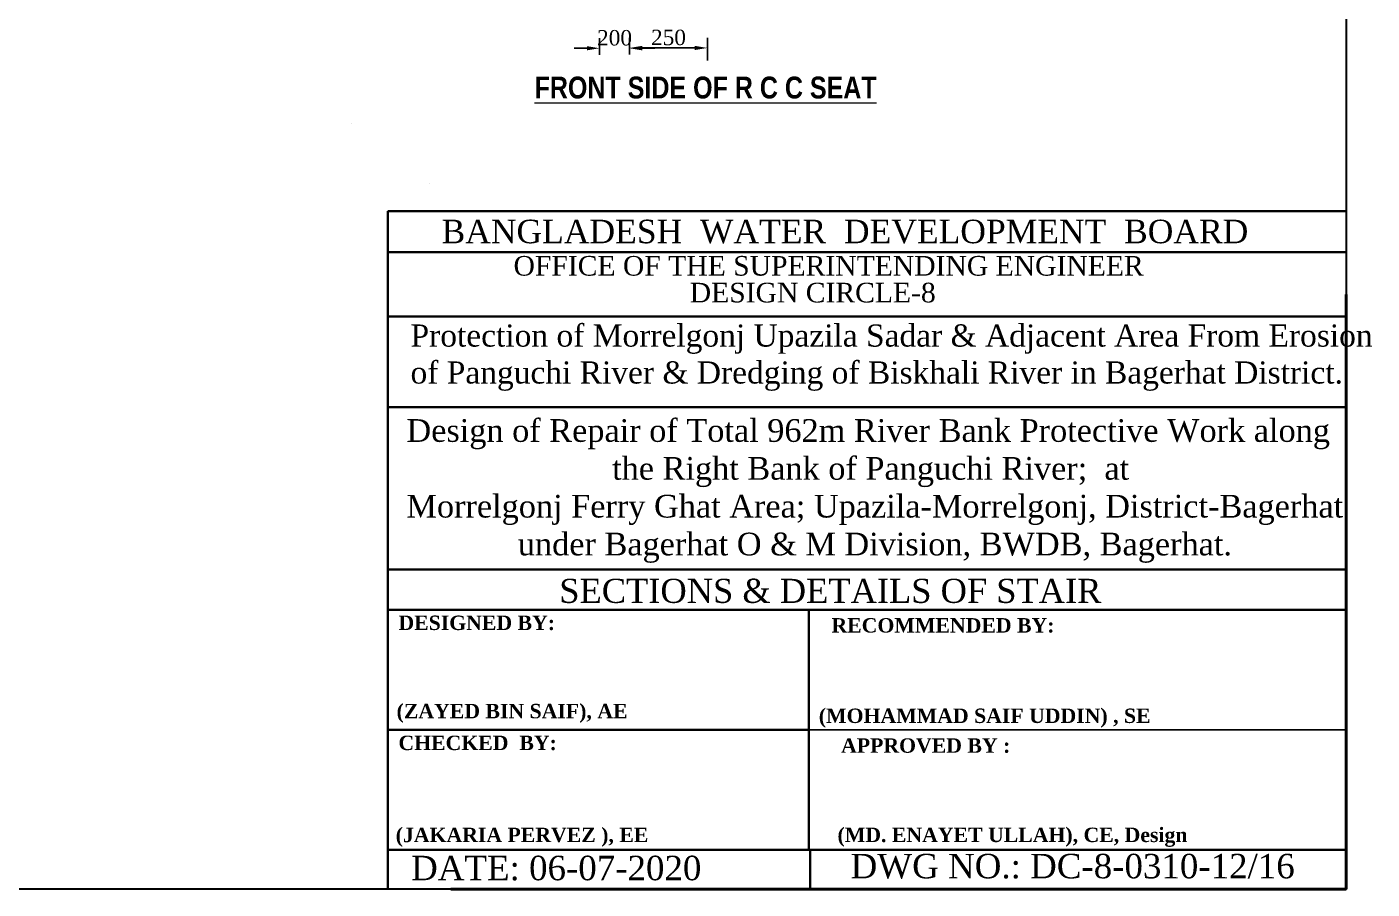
# Model space of a CAD drawing. Header units: metres. Extents: x -2434 to 11656, y -15288 to 8109.
# Drawn here: x 2378.8 to 2426.72, y -13535.65 to -13504.94 of the extents above; entities that cross this region are included whole.
import ezdxf
from ezdxf.enums import TextEntityAlignment as Align

# ---------------------------------------------------------------- set-up
doc = ezdxf.new("R2010")
doc.units = ezdxf.units.M
doc.layers.add('Layer1', color=7, linetype='Continuous', lineweight=13)
doc.layers.add('LINE', color=7, linetype='Continuous')
doc.styles.add('Kazi_T_H', font='timesbd.ttf')
doc.styles.get("Standard").update_dxf_attribs({"font": 'times.ttf'})
doc.styles.add('TIMES', font='ARIALN.TTF')
doc.dimstyles.get("Standard").update_dxf_attribs({"dimtxt": 0.5, "dimasz": 0.4075, "dimexe": 0.364, "dimexo": 0.219, "dimgap": 0.09, "dimtad": 0, "dimdec": 0, "dimlfac": 1000, "dimzin": 0, "dimdsep": 46, "dimtxsty": 'Standard', "dimcen": 0.09, "dimadec": 0, "dimazin": 0, "dimtfac": 1, "dimtdec": 0, "dimtofl": 0, "dimtmove": 0, "dimatfit": 3, "dimfxl": 1, "dimtolj": 1, "dimtzin": 0, "dimarcsym": 0})

# ---------------------------------------------------------------- blocks, each defined once
blk = doc.blocks.new('*D706')
at = {"layer": 'Defpoints', "color": 0, "lineweight": -3}
for p in [(2403.039, -13505.693), (2400.266, -13506.149), (2403.039, -13506.363)]:
    blk.add_point(p, dxfattribs=at)
at = {"layer": 'Layer1', "color": 0, "lineweight": -2}
for p, q in [((2400.266, -13505.93), (2400.266, -13505.329)), ((2403.039, -13506.144), (2403.039, -13505.329))]:
    blk.add_line(p, q, dxfattribs=at)
at = {"layer": 'Layer1', "color": 7, "lineweight": -2}
blk.add_line((2400.716, -13505.693), (2402.589, -13505.693), dxfattribs=at)
at = {"layer": 'Layer1', "color": 7, "lineweight": -3}
for points in [[(2400.716, -13505.618), (2400.716, -13505.768), (2400.266, -13505.693)], [(2402.589, -13505.618), (2402.589, -13505.768), (2403.039, -13505.693)]]:
    blk.add_solid(points, dxfattribs=at)
at = {"layer": 'Layer1', "color": 0, "lineweight": 13, "insert": (2401.652, -13505.323), "char_height": 0.55, "attachment_point": 5}
blk.add_mtext('\\A1;250', dxfattribs=at)
blk = doc.blocks.new('*D707')
at = {"layer": 'Defpoints', "color": 0, "lineweight": -3}
for p in [(2400.266, -13505.704), (2399.197, -13506.154), (2400.266, -13506.149)]:
    blk.add_point(p, dxfattribs=at)
at = {"layer": 'Layer1', "color": 7, "lineweight": -2}
for p, q in [((2398.747, -13505.704), (2398.297, -13505.704)), ((2400.716, -13505.704), (2401.166, -13505.704))]:
    blk.add_line(p, q, dxfattribs=at)
at = {"layer": 'Layer1', "color": 0, "lineweight": -2}
for p, q in [((2399.197, -13505.935), (2399.197, -13505.34)), ((2400.266, -13505.93), (2400.266, -13505.34))]:
    blk.add_line(p, q, dxfattribs=at)
at = {"layer": 'Layer1', "color": 7, "lineweight": -3}
for points in [[(2398.747, -13505.629), (2398.747, -13505.779), (2399.197, -13505.704)], [(2400.716, -13505.629), (2400.716, -13505.779), (2400.266, -13505.704)]]:
    blk.add_solid(points, dxfattribs=at)
at = {"layer": 'Layer1', "color": 0, "lineweight": 13, "insert": (2399.731, -13505.335), "char_height": 0.55, "attachment_point": 5}
blk.add_mtext('\\A1;200', dxfattribs=at)
blk = doc.blocks.new('*D744')
at = {"layer": 'Defpoints', "color": 0, "lineweight": -3}
for p in [(2403.039, -13505.693), (2400.266, -13506.149), (2403.039, -13506.363)]:
    blk.add_point(p, dxfattribs=at)
at = {"layer": 'Layer1', "color": 0, "lineweight": -2}
for p, q in [((2400.266, -13505.93), (2400.266, -13505.329)), ((2403.039, -13506.144), (2403.039, -13505.329))]:
    blk.add_line(p, q, dxfattribs=at)
at = {"layer": 'Layer1', "color": 7, "lineweight": -2}
blk.add_line((2400.716, -13505.693), (2402.589, -13505.693), dxfattribs=at)
at = {"layer": 'Layer1', "color": 7, "lineweight": -3}
for points in [[(2400.716, -13505.618), (2400.716, -13505.768), (2400.266, -13505.693)], [(2402.589, -13505.618), (2402.589, -13505.768), (2403.039, -13505.693)]]:
    blk.add_solid(points, dxfattribs=at)
at = {"layer": 'Layer1', "color": 0, "lineweight": 13, "insert": (2401.652, -13505.323), "char_height": 0.55, "attachment_point": 5}
blk.add_mtext('\\A1;250', dxfattribs=at)
blk = doc.blocks.new('*D745')
at = {"layer": 'Defpoints', "color": 0, "lineweight": -3}
for p in [(2400.266, -13505.704), (2399.197, -13506.154), (2400.266, -13506.149)]:
    blk.add_point(p, dxfattribs=at)
at = {"layer": 'Layer1', "color": 7, "lineweight": -2}
for p, q in [((2398.747, -13505.704), (2398.297, -13505.704)), ((2400.716, -13505.704), (2401.166, -13505.704))]:
    blk.add_line(p, q, dxfattribs=at)
at = {"layer": 'Layer1', "color": 0, "lineweight": -2}
for p, q in [((2399.197, -13505.935), (2399.197, -13505.34)), ((2400.266, -13505.93), (2400.266, -13505.34))]:
    blk.add_line(p, q, dxfattribs=at)
at = {"layer": 'Layer1', "color": 7, "lineweight": -3}
for points in [[(2398.747, -13505.629), (2398.747, -13505.779), (2399.197, -13505.704)], [(2400.716, -13505.629), (2400.716, -13505.779), (2400.266, -13505.704)]]:
    blk.add_solid(points, dxfattribs=at)
at = {"layer": 'Layer1', "color": 0, "lineweight": 13, "insert": (2399.731, -13505.335), "char_height": 0.55, "attachment_point": 5}
blk.add_mtext('\\A1;200', dxfattribs=at)

msp = doc.modelspace()

# ---------------------------------------------------------------- linework, layer by layer
at = {"color": 0, "linetype": 'Continuous', "lineweight": -3, "ltscale": 0.5}
for p, q in [((2390.353547, -13508.374477), (2390.353547, -13508.374477)), ((2393.130118, -13510.511548), (2393.130118, -13510.511548)), ((2393.130118, -13510.511548), (2393.130118, -13510.511548)), ((2406.648253, -13529.983502), (2425.795662, -13529.983502)), ((2392.426544, -13535.653562), (2425.795662, -13535.653562))]:
    msp.add_line(p, q, dxfattribs=at)
at = {"lineweight": 50, "ltscale": 0.5}
for p in [(2425.795662, -13514.469952), (2393.898705, -13535.653562)]:
    msp.add_line(p, (2425.795662, -13535.653562), dxfattribs=at)
at = {"layer": 'Layer1', "color": 7, "lineweight": 30}
msp.add_lwpolyline([(2402.153521, -13535.653562), (2314.696582, -13535.653562), (2314.696582, -13458.291817), (2425.795662, -13458.291817), (2425.795662, -13519.176752), (2425.795662, -13533.131332), (2425.795662, -13535.653562)], close=True, dxfattribs=at)
msp.add_lwpolyline([(2402.153521, -13535.653562), (2314.696582, -13535.653562), (2314.696582, -13458.291817), (2425.795662, -13458.291817), (2425.795662, -13519.176752), (2425.795662, -13533.131332), (2425.795662, -13535.653562)], close=True, dxfattribs=at)
at = {"layer": 'LINE', "color": 0, "linetype": 'ByBlock', "lineweight": 40, "ltscale": 0.5}
for p, q in [((2425.795662, -13511.507707), (2391.650513, -13511.507707)), ((2391.650513, -13511.507707), (2391.650513, -13535.653562)), ((2425.795662, -13512.964388), (2391.650513, -13512.964388)), ((2425.795662, -13515.257437), (2391.650513, -13515.257437)), ((2425.795662, -13518.486669), (2391.650513, -13518.486669)), ((2425.795662, -13524.264438), (2391.650513, -13524.264438)), ((2425.795662, -13525.70697), (2391.650513, -13525.70697)), ((2406.648253, -13534.260034), (2406.648253, -13525.70697)), ((2391.650513, -13529.983502), (2406.648253, -13529.983502)), ((2391.650513, -13534.260034), (2425.795662, -13534.260034)), ((2406.699291, -13535.653562), (2406.699291, -13534.260034))]:
    msp.add_line(p, q, dxfattribs=at)

# ---------------------------------------------------------------- texts
at = {"layer": 'Layer1', "color": 7, "lineweight": 13, "insert": (2396.881336, -13506.71413), "char_height": 0.778536, "width": 14.66484432, "attachment_point": 1, "style": 'TIMES'}
msp.add_mtext('{\\fArial Narrow|b1|i0|c0|p34;\\LFRONT SIDE OF R C C SEAT\\P\\l        }', dxfattribs=at)
msp.add_mtext('{\\fArial Narrow|b1|i0|c0|p34;\\LFRONT SIDE OF R C C SEAT\\P\\l        }', dxfattribs=at)
at = {"layer": 'LINE', "color": 0, "linetype": 'ByBlock', "lineweight": 40, "ltscale": 0.5}
for s, height, p in [('BANGLADESH  WATER  DEVELOPMENT  BOARD', 0.83751797, (2407.938004, -13512.648827)), ('OFFICE OF THE SUPERINTENDING ENGINEER', 0.698544, (2407.356641, -13513.802327)), ('DESIGN CIRCLE-8', 0.698544, (2406.791438, -13514.756773))]:
    msp.add_text(s, height=height, dxfattribs=at).set_placement(p, align=Align.CENTER)
at = {"layer": 'LINE', "lineweight": -2, "ltscale": 0.5}
msp.add_text('SECTIONS & DETAILS OF STAIR ', height=0.85884208, dxfattribs=at).set_placement((2407.581944, -13525.460066), align=Align.CENTER)
at = {"layer": 'LINE', "color": 0, "linetype": 'ByBlock', "lineweight": 40, "ltscale": 0.5, "style": 'Kazi_T_H'}
for s, p in [('DESIGNED BY:', (2392.032579, -13526.425428)), ('RECOMMENDED BY:', (2407.45852, -13526.515615)), ('(ZAYED BIN SAIF), AE', (2391.966872, -13529.569621)), ('(MOHAMMAD SAIF UDDIN) , SE', (2407.007421, -13529.737154)), ('CHECKED  BY:', (2392.032579, -13530.70196)), ('APPROVED BY :', (2407.800538, -13530.796583)), ('(JAKARIA PERVEZ ), EE', (2391.934228, -13533.980418)), ('(MD. ENAYET ULLAH), CE, Design ', (2407.674153, -13533.978112))]:
    msp.add_text(s, height=0.51318384, dxfattribs=at).set_placement(p)
at = {"layer": 'LINE', "color": 0, "linetype": 'ByBlock', "lineweight": 40, "ltscale": 0.5}
for s, p in [('DATE: 06-07-2020', (2392.484137, -13535.337642)), ('DWG NO.: DC-8-0310-12/16', (2408.141534, -13535.269471))]:
    msp.add_text(s, height=0.87095503, dxfattribs=at).set_placement(p)
at = {"layer": 'LINE', "color": 0, "linetype": 'ByBlock', "lineweight": 40, "ltscale": 0.5, "insert": (2386.500545, -13515.541592), "char_height": 0.78947585, "width": 44.92476513, "attachment_point": 1}
msp.add_mtext('                    Protection of Morrelgonj Upazila Sadar & Adjacent Area From Erosion \\P                    of Panguchi River & Dredging of Biskhali River in Bagerhat District.', dxfattribs=at)
at = {"layer": 'LINE', "color": 0, "linetype": 'ByBlock', "lineweight": -3, "ltscale": 0.5, "insert": (2390.485349, -13518.914915), "char_height": 0.80858589, "width": 35.33533164, "attachment_point": 1}
msp.add_mtext('      Design of Repair of Total 962m River Bank Protective Work along   \\P                              the Right Bank of Panguchi River;  at \\P      Morrelgonj Ferry Ghat Area; Upazila-Morrelgonj, District-Bagerhat  \\P                   under Bagerhat O & M Division, BWDB, Bagerhat.', dxfattribs=at)

# ---------------------------------------------------------------- dimensions: what is measured, and where the dimension line sits
at = {"layer": 'Layer1', "color": 7, "lineweight": 13}
for picture in ['*D707', '*D745']:
    dim = msp.add_linear_dim(base=(2400.265726, -13505.704379), p1=(2399.196604, -13506.153811), p2=(2400.265726, -13506.148796), text='200', dimstyle='Standard', override={"dimtxt": 0.55, "dimasz": 0.45, "dimtad": 1, "dimdec": 2, "dimrnd": 0.002, "dimpost": 'm', "dimcen": 0.05, "dimclrd": 7, "dimadec": 1, "dimtdec": 2, "dimfrac": 2}, dxfattribs=at)
    dim.commit()
    dim.dimension.update_dxf_attribs({"geometry": picture, "text_midpoint": (2399.731165, -13505.704379), "dimtype": 160})
for picture in ['*D706', '*D744']:
    dim = msp.add_linear_dim(base=(2403.03872, -13505.692654), p1=(2400.265726, -13506.148796), p2=(2403.03872, -13506.363119), text='250', dimstyle='Standard', override={"dimtxt": 0.55, "dimasz": 0.45, "dimtad": 1, "dimdec": 2, "dimrnd": 0.002, "dimpost": 'm', "dimcen": 0.05, "dimclrd": 7, "dimadec": 1, "dimtdec": 2, "dimfrac": 2}, dxfattribs=at)
    dim.commit()
    dim.dimension.update_dxf_attribs({"geometry": picture, "text_midpoint": (2401.652223, -13505.322895)})

doc.saveas('drawing.dxf')
